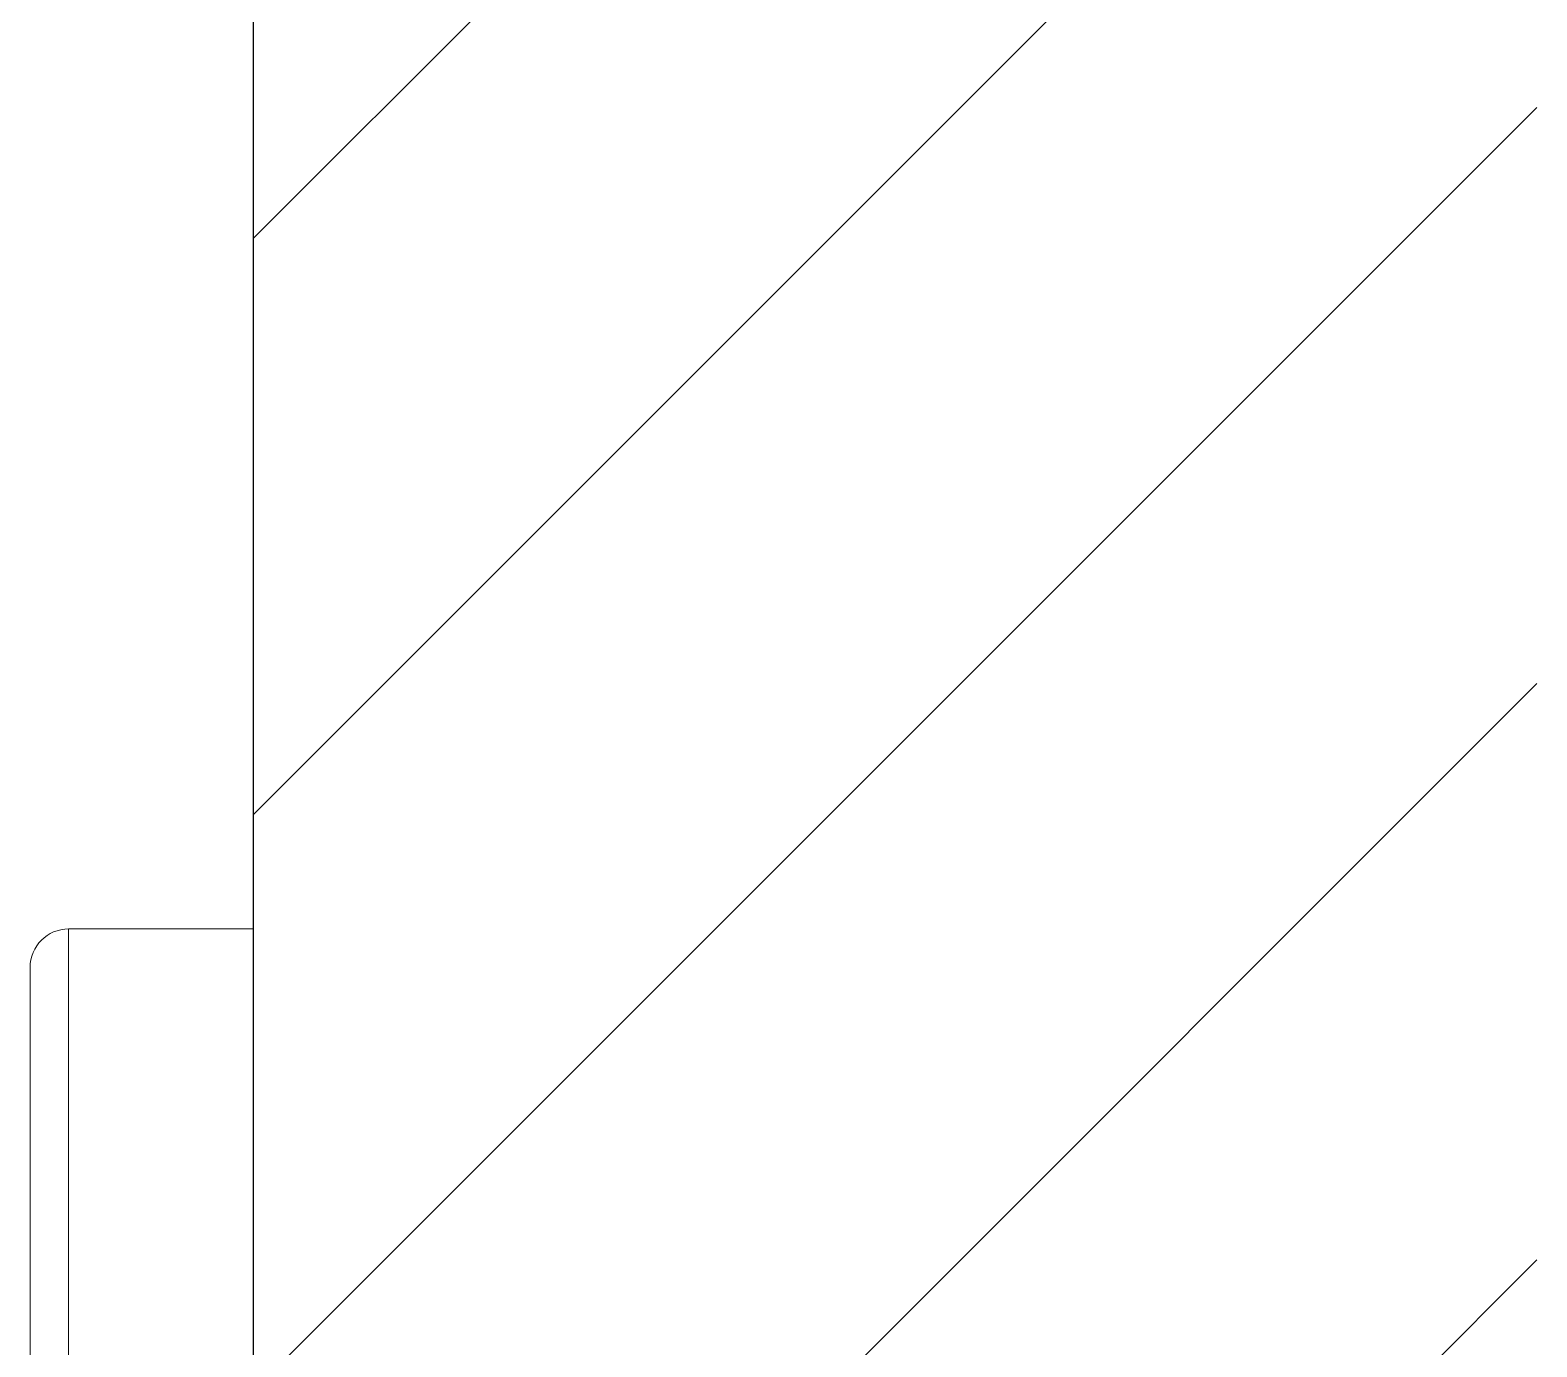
# Model space of a CAD drawing. Header units: millimetres. Extents: x 2433 to 4809, y -10272 to -6912.
# Drawn here: x 4388.9 to 4447.6, y -8194.9 to -8143.6 of the extents above; entities that cross this region are included whole.
import ezdxf

# ---------------------------------------------------------------- set-up
doc = ezdxf.new("R2010")
doc.units = ezdxf.units.MM
doc.layers.add('hatch', color=2, linetype='Continuous')

msp = doc.modelspace()

# ---------------------------------------------------------------- hatches: boundary and pattern name
at = {"layer": 'hatch'}
h = msp.add_hatch(dxfattribs=at)
h.set_pattern_fill('ANSI31', color=256, scale=5)
h.set_pattern_definition([(45, (-10739.184, -4407.476), (-11.22532, 11.22532), [])])
h.paths.add_polyline_path([(4397.573, -9941.356), (4447.573, -9941.356), (4447.573, -7870.79), (4397.573, -7870.79)])

# ---------------------------------------------------------------- linework, layer by layer
msp.add_line((4397.573, -9941.356), (4397.573, -7799.374))
at = {"linetype": 'Continuous', "lineweight": 13, "extrusion": (-1, -2.22045e-16, 0)}
msp.add_line((4390.373, -8178.616), (4390.373, -8230.616), dxfattribs=at)
at = {"linetype": 'Continuous', "lineweight": 18, "extrusion": (-1, -2.22045e-16, 0)}
for p, q in [((4397.573, -8178.616), (4390.373, -8178.616)), ((4397.573, -8178.616), (4397.573, -8230.616)), ((4388.873, -8229.116), (4388.873, -8180.116))]:
    msp.add_line(p, q, dxfattribs=at)
at = {"linetype": 'Continuous', "lineweight": 18}
msp.add_arc((4390.373, -8180.116), 1.5, 90, 180, dxfattribs=at)

doc.saveas('drawing.dxf')
